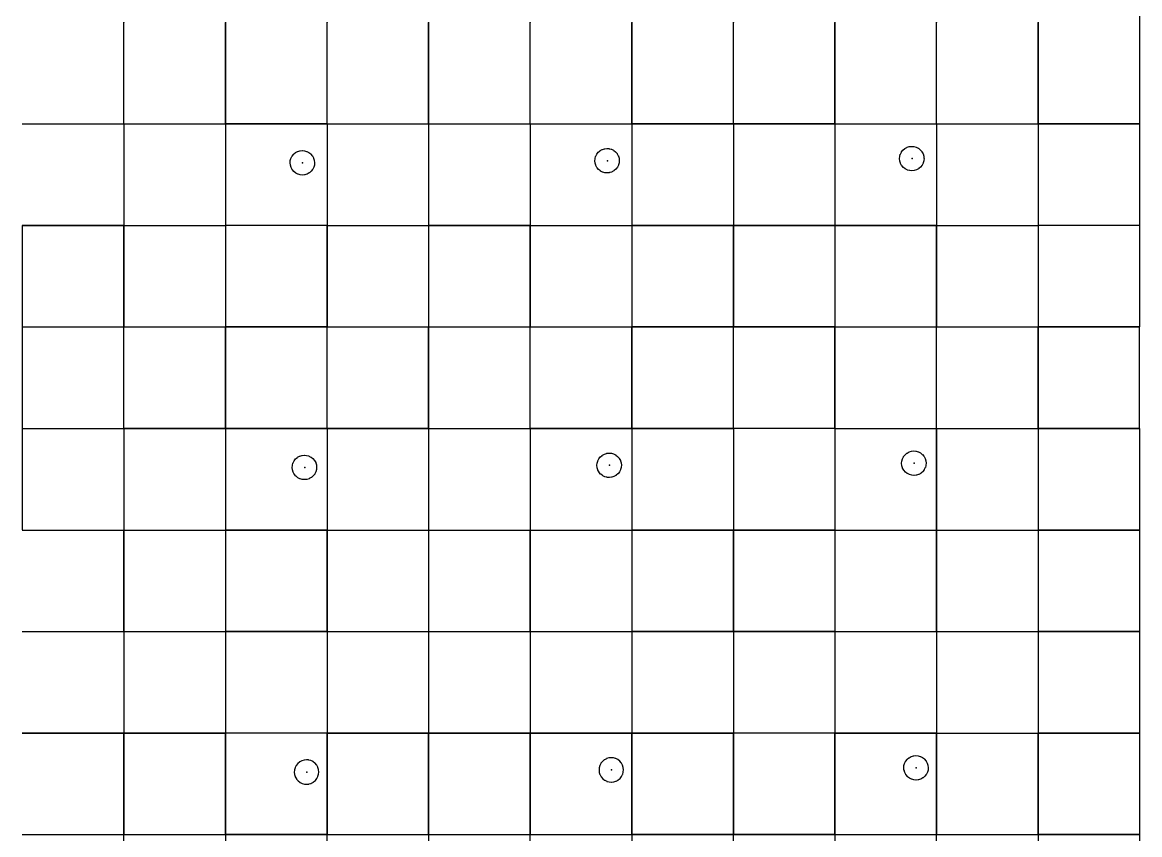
# Model space of a CAD drawing. Header units: metres. Extents: x 0 to 398, y -24 to 612.
# Drawn here: x 261 to 360, y 135 to 207 of the extents above; entities that cross this region are included whole.
import ezdxf

# ---------------------------------------------------------------- set-up
doc = ezdxf.new("R2010")
doc.units = ezdxf.units.M
doc.layers.add('LAYER_01_CUT', color=7, linetype='Continuous')
doc.layers.add('LAYER_04_GRID', color=7, linetype='Continuous')

msp = doc.modelspace()

# ---------------------------------------------------------------- linework, layer by layer
at = {"layer": 'LAYER_01_CUT'}
for points in [[(360, 215.994), (360, 207), (360, 206.994), (360, 198), (360, 197.994), (360, 189), (359.994, 189), (351, 189), (351, 180.006), (351, 180), (351, 171.006), (351, 171), (351, 162.006), (351, 162), (351, 153.006), (351, 153), (351, 144.006), (351, 144), (359.994, 144), (360, 144), (351.006, 144)], [(270, 198.006), (270, 207), (270, 206.994)], [(270, 198), (270, 206.994)], [(278.994, 207), (279, 207), (279, 198.006), (279, 198), (279, 189.006)], [(279, 207), (279, 206.994)], [(279, 198), (279, 206.994)], [(288, 198.006), (288, 207), (288, 206.994)], [(288, 198), (288, 206.994)], [(296.994, 207), (297, 207), (297, 198.006), (297, 198), (297, 189.006)], [(297, 207), (297, 206.994)], [(297, 198), (297, 206.994)], [(306, 198.006), (306, 207), (306, 206.994)], [(306, 198), (306, 206.994)], [(314.994, 207), (315, 207), (315, 198.006), (315, 198), (315, 189.006)], [(315, 207), (315, 206.994)], [(315, 198), (315, 206.994)], [(324, 198.006), (324, 207), (324, 206.994)], [(324, 198), (324, 206.994)], [(332.994, 207), (333, 207), (333, 198.006), (333, 198), (333, 189.006)], [(333, 207), (333, 206.994)], [(333, 198), (333, 206.994)], [(342, 198.006), (342, 207), (342, 206.994)], [(342, 198), (342, 206.994)], [(350.994, 207), (351, 207), (351, 198.006), (351, 198), (351, 189.006)], [(351, 207), (351, 206.994)], [(351, 198), (351, 206.994)], [(261, 198), (269.994, 198)], [(261, 198), (261.006, 198)], [(261.006, 198), (270, 198)], [(269.994, 198), (270, 198), (270, 189.006)], [(270, 198), (270, 198.006)], [(270.006, 198), (270, 198)], [(270, 198), (270, 197.994)], [(270, 198), (278.994, 198)], [(270, 197.994), (270, 189)], [(270.006, 198), (279, 198)], [(279, 198), (278.994, 198)], [(279, 198), (279, 197.994)], [(279, 198), (287.994, 198)], [(279, 198), (279.006, 198)], [(279, 197.994), (279, 189)], [(288, 198), (279.006, 198)], [(287.994, 198), (288, 198), (288, 189.006)], [(288, 198), (288, 198.006)], [(288, 198), (288, 197.994)], [(288, 198), (296.994, 198)], [(288, 198), (288.006, 198)], [(288, 197.994), (288, 189)], [(288.006, 198), (297, 198)], [(296.994, 198), (297, 198)], [(297.006, 198), (297, 198)], [(297, 198), (297, 197.994)], [(297, 198), (305.994, 198)], [(297, 197.994), (297, 189)], [(297.006, 198), (306, 198)], [(305.994, 198), (306, 198), (306, 189.006)], [(306, 198), (306, 198.006)], [(306, 198), (306, 197.994)], [(306, 198), (314.994, 198)], [(306, 198), (306.006, 198)], [(306, 197.994), (306, 189)], [(306.006, 198), (315, 198)], [(314.994, 198), (315, 198)], [(323.994, 198), (315, 198)], [(315.006, 198), (315, 198)], [(315, 198), (315, 197.994)], [(315, 197.994), (315, 189)], [(315.006, 198), (324, 198)], [(323.994, 198), (324, 198), (324, 189.006)], [(324, 198), (324, 198.006)], [(324, 198), (324, 197.994)], [(324, 198), (332.994, 198)], [(324, 198), (324.006, 198)], [(324, 197.994), (324, 189)], [(333, 198), (324.006, 198)], [(333, 198), (332.994, 198)], [(333, 198), (333, 197.994)], [(333, 198), (341.994, 198)], [(333, 198), (333.006, 198)], [(333, 197.994), (333, 189)], [(333.006, 198), (342, 198)], [(341.994, 198), (342, 198), (342, 189.006)], [(342, 198), (342, 198.006)], [(342.006, 198), (342, 198)], [(342, 198), (342, 197.994)], [(342, 198), (350.994, 198)], [(342, 197.994), (342, 189)], [(342.006, 198), (351, 198)], [(351, 198), (350.994, 198)], [(351, 198), (351, 197.994)], [(351, 198), (359.994, 198)], [(351, 198), (351.006, 198)], [(351, 197.994), (351, 189)], [(360, 198), (351.006, 198)], [(360, 198), (359.994, 198)], [(284.815, 194.121), (284.812, 194.128), (284.809, 194.137), (284.751, 194.325), (284.749, 194.333), (284.748, 194.341), (284.728, 194.531), (284.728, 194.539), (284.728, 194.547), (284.743, 194.726), (284.744, 194.734), (284.746, 194.742), (284.796, 194.926), (284.799, 194.934), (284.802, 194.942), (284.891, 195.119), (284.896, 195.127), (284.901, 195.134), (285.026, 195.293), (285.032, 195.3), (285.187, 195.43), (285.2, 195.442), (285.208, 195.446), (285.385, 195.542), (285.392, 195.546), (285.401, 195.549), (285.588, 195.607), (285.597, 195.609), (285.605, 195.61), (285.795, 195.63), (285.803, 195.63), (285.811, 195.63), (285.99, 195.615), (285.998, 195.614), (286.006, 195.612), (286.19, 195.562), (286.198, 195.559), (286.206, 195.555), (286.383, 195.467), (286.391, 195.462), (286.398, 195.457), (286.557, 195.332), (286.564, 195.326), (286.694, 195.171), (286.706, 195.158), (286.71, 195.15), (286.806, 194.973), (286.81, 194.966), (286.813, 194.957), (286.871, 194.769), (286.873, 194.761), (286.874, 194.753), (286.894, 194.563), (286.894, 194.555), (286.894, 194.547), (286.879, 194.368), (286.878, 194.36), (286.876, 194.352), (286.826, 194.168), (286.823, 194.16), (286.819, 194.152), (286.731, 193.975), (286.726, 193.967), (286.721, 193.96), (286.596, 193.801), (286.59, 193.794), (286.435, 193.664), (286.422, 193.652), (286.414, 193.648), (286.237, 193.552), (286.229, 193.548), (286.221, 193.545), (286.033, 193.487), (286.025, 193.485), (286.017, 193.484), (285.827, 193.464), (285.819, 193.464), (285.811, 193.464), (285.632, 193.479), (285.624, 193.48), (285.616, 193.482), (285.432, 193.532), (285.424, 193.535), (285.416, 193.539), (285.239, 193.627), (285.231, 193.632), (285.224, 193.637), (285.065, 193.762), (285.058, 193.768), (284.928, 193.923), (284.916, 193.936), (284.912, 193.944), (284.815, 194.121)], [(311.916, 194.123), (311.911, 194.13), (311.815, 194.307), (311.811, 194.315), (311.808, 194.323), (311.75, 194.511), (311.748, 194.519), (311.747, 194.528), (311.727, 194.718), (311.727, 194.726), (311.727, 194.734), (311.742, 194.913), (311.743, 194.921), (311.745, 194.929), (311.796, 195.112), (311.798, 195.12), (311.802, 195.128), (311.891, 195.305), (311.895, 195.313), (311.9, 195.32), (312.025, 195.479), (312.031, 195.486), (312.186, 195.617), (312.2, 195.628), (312.207, 195.633), (312.384, 195.729), (312.392, 195.733), (312.4, 195.736), (312.588, 195.793), (312.596, 195.795), (312.604, 195.797), (312.795, 195.816), (312.803, 195.817), (312.81, 195.816), (312.99, 195.802), (312.998, 195.801), (313.006, 195.799), (313.189, 195.748), (313.197, 195.745), (313.205, 195.742), (313.382, 195.653), (313.39, 195.649), (313.397, 195.644), (313.556, 195.519), (313.563, 195.513), (313.694, 195.358), (313.705, 195.344), (313.71, 195.337), (313.806, 195.16), (313.81, 195.152), (313.813, 195.144), (313.87, 194.956), (313.872, 194.948), (313.874, 194.939), (313.893, 194.749), (313.894, 194.741), (313.893, 194.733), (313.878, 194.554), (313.877, 194.546), (313.876, 194.538), (313.825, 194.355), (313.822, 194.347), (313.819, 194.339), (313.73, 194.162), (313.726, 194.154), (313.721, 194.147), (313.595, 193.988), (313.59, 193.981), (313.434, 193.85), (313.421, 193.839), (313.413, 193.834), (313.237, 193.738), (313.229, 193.734), (313.221, 193.731), (313.033, 193.674), (313.025, 193.672), (313.016, 193.67), (312.826, 193.651), (312.818, 193.65), (312.81, 193.65), (312.631, 193.665), (312.623, 193.666), (312.615, 193.668), (312.432, 193.719), (312.424, 193.722), (312.416, 193.725), (312.238, 193.814), (312.231, 193.818), (312.224, 193.823), (312.064, 193.948), (312.058, 193.954), (311.927, 194.109), (311.916, 194.123)], [(338.726, 194.912), (338.727, 194.92), (338.742, 195.099), (338.743, 195.107), (338.744, 195.115), (338.795, 195.299), (338.798, 195.307), (338.801, 195.315), (338.89, 195.492), (338.894, 195.499), (338.899, 195.507), (339.025, 195.666), (339.03, 195.673), (339.186, 195.803), (339.199, 195.815), (339.207, 195.819), (339.383, 195.915), (339.391, 195.919), (339.399, 195.922), (339.587, 195.98), (339.595, 195.982), (339.604, 195.983), (339.794, 196.003), (339.802, 196.003), (339.81, 196.003), (339.989, 195.988), (339.997, 195.987), (340.005, 195.985), (340.188, 195.934), (340.196, 195.932), (340.204, 195.928), (340.382, 195.84), (340.389, 195.835), (340.396, 195.83), (340.556, 195.705), (340.562, 195.699), (340.693, 195.544), (340.704, 195.531), (340.709, 195.523), (340.805, 195.346), (340.809, 195.338), (340.812, 195.33), (340.87, 195.142), (340.872, 195.134), (340.873, 195.126), (340.892, 194.936), (340.893, 194.927), (340.893, 194.92), (340.878, 194.741), (340.877, 194.733), (340.875, 194.725), (340.824, 194.541), (340.822, 194.533), (340.818, 194.525), (340.729, 194.348), (340.725, 194.34), (340.72, 194.333), (340.595, 194.174), (340.589, 194.167), (340.434, 194.036), (340.42, 194.025), (340.413, 194.02), (340.236, 193.924), (340.228, 193.921), (340.22, 193.918), (340.032, 193.86), (340.024, 193.858), (340.016, 193.857), (339.825, 193.837), (339.817, 193.837), (339.81, 193.837), (339.63, 193.852), (339.622, 193.853), (339.614, 193.855), (339.431, 193.905), (339.423, 193.908), (339.415, 193.911), (339.238, 194), (339.23, 194.005), (339.223, 194.01), (339.064, 194.135), (339.057, 194.141), (338.926, 194.296), (338.915, 194.309), (338.91, 194.317), (338.814, 194.494), (338.81, 194.501), (338.807, 194.51), (338.75, 194.697), (338.748, 194.706), (338.746, 194.714), (338.727, 194.904), (338.726, 194.912)], [(269.994, 189), (261, 189), (261, 180.006), (261, 180), (261, 171.006), (261, 171), (261, 162.006)], [(261, 189), (261.006, 189)], [(261.006, 189), (270, 189)], [(269.994, 189), (270, 189)], [(270, 189.006), (270, 189)], [(270, 180.006), (270, 189), (278.994, 189)], [(270.006, 189), (270, 189)], [(270, 188.994), (270, 189)], [(270, 188.994), (270, 180)], [(270.006, 189), (279, 189)], [(279, 189), (278.994, 189)], [(279, 189.006), (279, 189)], [(287.994, 189), (279, 189), (279, 180.006), (279, 180), (279, 171.006), (279, 171), (279, 162.006)], [(279, 188.994), (279, 189)], [(279, 189), (279.006, 189)], [(279, 188.994), (279, 180)], [(288, 189), (279.006, 189)], [(288, 189), (287.994, 189)], [(288, 189.006), (288, 189)], [(288, 180.006), (288, 189), (296.994, 189)], [(288, 188.994), (288, 189)], [(288, 189), (288.006, 189)], [(288, 188.994), (288, 180)], [(288.006, 189), (297, 189)], [(296.994, 189), (297, 189)], [(297, 189.006), (297, 189)], [(305.994, 189), (297, 189), (297, 180.006), (297, 180), (297, 171.006), (297, 171), (297, 162.006)], [(297.006, 189), (297, 189)], [(297, 188.994), (297, 189)], [(297, 188.994), (297, 180)], [(297.006, 189), (306, 189)], [(306, 189), (305.994, 189)], [(306, 189.006), (306, 189)], [(306, 180.006), (306, 189), (314.994, 189)], [(306, 188.994), (306, 189)], [(306, 189), (306.006, 189)], [(306, 188.994), (306, 180)], [(306.006, 189), (315, 189)], [(314.994, 189), (315, 189)], [(315, 189.006), (315, 189)], [(323.994, 189), (315, 189), (315, 180.006), (315, 180), (315, 171.006), (315, 171), (315, 162.006)], [(315.006, 189), (315, 189)], [(315, 188.994), (315, 189)], [(315, 188.994), (315, 180)], [(315.006, 189), (324, 189)], [(323.994, 189), (324, 189)], [(324, 189.006), (324, 189)], [(324, 180.006), (324, 189), (332.994, 189)], [(324, 188.994), (324, 189)], [(324, 189), (324.006, 189)], [(324, 188.994), (324, 180)], [(333, 189), (324.006, 189)], [(333, 189), (332.994, 189)], [(333, 189.006), (333, 189)], [(341.994, 189), (333, 189), (333, 180.006), (333, 180), (333, 171.006), (333, 171), (333, 162.006)], [(333, 188.994), (333, 189)], [(333, 189), (333.006, 189)], [(333, 188.994), (333, 180)], [(333.006, 189), (342, 189)], [(341.994, 189), (342, 189)], [(342, 189.006), (342, 189)], [(342, 180.006), (342, 189), (350.994, 189)], [(342.006, 189), (342, 189)], [(342, 188.994), (342, 189)], [(342, 188.994), (342, 180)], [(342.006, 189), (351, 189)], [(351, 189), (350.994, 189)], [(351, 189.006), (351, 189)], [(351, 188.994), (351, 189)], [(351, 189), (351.006, 189)], [(351, 188.994), (351, 180)], [(360, 189), (351.006, 189)], [(360, 188.994), (360, 189)], [(360, 188.994), (360, 180)], [(261, 180), (269.994, 180)], [(261, 180), (261.006, 180)], [(261.006, 180), (270, 180)], [(269.994, 180), (270, 180)], [(270, 180), (270, 180.006)], [(270, 171.006), (270, 180), (270, 179.994)], [(270.006, 180), (270, 180)], [(270, 180), (278.994, 180)], [(270, 171), (270, 179.994)], [(270.006, 180), (279, 180)], [(279, 180), (278.994, 180)], [(279, 180), (279, 179.994)], [(279, 180), (287.994, 180)], [(279, 180), (279.006, 180)], [(279, 171), (279, 179.994)], [(288, 180), (279.006, 180)], [(288, 180), (287.994, 180)], [(288, 180), (288, 180.006)], [(288, 171.006), (288, 180), (288, 179.994)], [(288, 180), (296.994, 180)], [(288, 180), (288.006, 180)], [(288, 171), (288, 179.994)], [(288.006, 180), (297, 180)], [(296.994, 180), (297, 180)], [(297.006, 180), (297, 180)], [(297, 180), (297, 179.994)], [(297, 180), (305.994, 180)], [(297, 171), (297, 179.994)], [(297.006, 180), (306, 180)], [(306, 180), (305.994, 180)], [(306, 180), (306, 180.006)], [(306, 171.006), (306, 180), (306, 179.994)], [(306, 180), (314.994, 180)], [(306, 180), (306.006, 180)], [(306, 171), (306, 179.994)], [(306.006, 180), (315, 180)], [(314.994, 180), (315, 180)], [(323.994, 180), (315, 180)], [(315.006, 180), (315, 180)], [(315, 180), (315, 179.994)], [(315, 171), (315, 179.994)], [(315.006, 180), (324, 180)], [(323.994, 180), (324, 180)], [(324, 180), (324, 180.006)], [(324, 171.006), (324, 180), (324, 179.994)], [(324, 180), (332.994, 180)], [(324, 180), (324.006, 180)], [(324, 171), (324, 179.994)], [(333, 180), (324.006, 180)], [(333, 180), (332.994, 180)], [(333, 180), (333, 179.994)], [(333, 180), (341.994, 180)], [(333, 180), (333.006, 180)], [(333, 171), (333, 179.994)], [(333.006, 180), (342, 180)], [(341.994, 180), (342, 180)], [(342, 180), (342, 180.006)], [(342, 171.006), (342, 180), (342, 179.994)], [(342.006, 180), (342, 180)], [(342, 180), (350.994, 180)], [(342, 171), (342, 179.994)], [(342.006, 180), (351, 180)], [(351, 180), (350.994, 180)], [(351, 180), (351, 179.994)], [(351, 180), (359.994, 180)], [(351, 180), (351.006, 180)], [(351, 171), (351, 179.994)], [(360, 180), (351.006, 180)], [(360, 170.994), (360, 171), (360, 179.994), (360, 180), (359.994, 180)], [(261, 171), (269.994, 171)], [(261, 171), (261.006, 171)], [(261.006, 171), (270, 171)], [(269.994, 171), (270, 171)], [(270, 171), (270, 171.006)], [(278.994, 171), (270, 171), (270, 162.006)], [(270.006, 171), (270, 171)], [(270, 171), (270, 170.994)], [(270, 170.994), (270, 162)], [(270.006, 171), (279, 171)], [(279, 171), (278.994, 171)], [(279, 171), (279, 170.994)], [(279, 171), (287.994, 171)], [(279, 171), (279.006, 171)], [(279, 170.994), (279, 162)], [(288, 171), (279.006, 171)], [(288, 171), (287.994, 171)], [(288, 171), (288, 171.006)], [(296.994, 171), (288, 171), (288, 162.006)], [(288, 171), (288, 170.994)], [(288, 171), (288.006, 171)], [(288, 170.994), (288, 162)], [(288.006, 171), (297, 171)], [(296.994, 171), (297, 171)], [(297.006, 171), (297, 171)], [(297, 171), (297, 170.994)], [(297, 171), (305.994, 171)], [(297, 170.994), (297, 162)], [(297.006, 171), (306, 171)], [(306, 171), (305.994, 171)], [(306, 171), (306, 171.006)], [(314.994, 171), (306, 171), (306, 162.006)], [(306, 171), (306, 170.994)], [(306, 171), (306.006, 171)], [(306, 170.994), (306, 162)], [(306.006, 171), (315, 171)], [(314.994, 171), (315, 171)], [(323.994, 171), (315, 171)], [(315.006, 171), (315, 171)], [(315, 171), (315, 170.994)], [(315, 170.994), (315, 162)], [(315.006, 171), (324, 171)], [(323.994, 171), (324, 171)], [(324, 171), (324, 171.006)], [(332.994, 171), (324, 171), (324, 162.006)], [(324, 171), (324, 170.994)], [(324, 171), (324.006, 171)], [(324, 170.994), (324, 162)], [(333, 171), (324.006, 171)], [(333, 171), (332.994, 171)], [(333, 171), (333, 170.994)], [(333, 171), (341.994, 171)], [(333, 171), (333.006, 171)], [(333, 170.994), (333, 162)], [(333.006, 171), (342, 171)], [(341.994, 171), (342, 171)], [(342, 171), (342, 171.006)], [(342, 162.006), (342, 171), (342, 170.994)], [(342.006, 171), (342, 171)], [(342, 171), (350.994, 171)], [(342, 170.994), (342, 162)], [(342.006, 171), (351, 171)], [(351, 171), (350.994, 171)], [(351, 171), (351, 170.994)], [(351, 171), (359.994, 171)], [(351, 171), (351.006, 171)], [(351, 170.994), (351, 162)], [(360, 171), (351.006, 171)], [(360, 171), (359.994, 171)], [(360, 170.994), (360, 162)], [(285.783, 168.61), (285.791, 168.611), (285.982, 168.631), (285.99, 168.631), (285.998, 168.631), (286.177, 168.616), (286.185, 168.615), (286.193, 168.613), (286.376, 168.562), (286.384, 168.56), (286.392, 168.556), (286.569, 168.467), (286.577, 168.463), (286.584, 168.458), (286.743, 168.333), (286.75, 168.327), (286.881, 168.172), (286.892, 168.158), (286.897, 168.151), (286.993, 167.974), (286.997, 167.966), (287, 167.958), (287.057, 167.77), (287.059, 167.762), (287.061, 167.754), (287.08, 167.563), (287.081, 167.555), (287.08, 167.547), (287.066, 167.368), (287.065, 167.36), (287.063, 167.352), (287.012, 167.169), (287.009, 167.161), (287.006, 167.153), (286.917, 166.976), (286.913, 166.968), (286.908, 166.961), (286.783, 166.802), (286.777, 166.795), (286.622, 166.664), (286.608, 166.653), (286.6, 166.648), (286.424, 166.552), (286.416, 166.548), (286.408, 166.546), (286.22, 166.488), (286.212, 166.486), (286.203, 166.484), (286.013, 166.465), (286.005, 166.464), (285.997, 166.465), (285.818, 166.48), (285.81, 166.481), (285.802, 166.482), (285.619, 166.533), (285.611, 166.536), (285.603, 166.539), (285.425, 166.628), (285.418, 166.632), (285.411, 166.637), (285.251, 166.763), (285.245, 166.768), (285.114, 166.924), (285.103, 166.937), (285.098, 166.945), (285.002, 167.121), (284.998, 167.129), (284.995, 167.137), (284.937, 167.325), (284.935, 167.333), (284.934, 167.342), (284.915, 167.532), (284.914, 167.54), (284.914, 167.548), (284.929, 167.727), (284.93, 167.735), (284.932, 167.743), (284.983, 167.926), (284.985, 167.934), (284.989, 167.942), (285.078, 168.12), (285.082, 168.127), (285.087, 168.134), (285.212, 168.294), (285.218, 168.3), (285.373, 168.431), (285.387, 168.442), (285.394, 168.447), (285.571, 168.543), (285.579, 168.547), (285.587, 168.55), (285.775, 168.608), (285.783, 168.61)], [(311.933, 167.528), (311.914, 167.718), (311.914, 167.727), (311.914, 167.734), (311.929, 167.913), (311.93, 167.921), (311.931, 167.929), (311.982, 168.113), (311.985, 168.121), (311.988, 168.129), (312.077, 168.306), (312.081, 168.314), (312.087, 168.321), (312.212, 168.48), (312.217, 168.487), (312.373, 168.618), (312.386, 168.629), (312.394, 168.634), (312.57, 168.73), (312.578, 168.733), (312.586, 168.736), (312.774, 168.794), (312.782, 168.796), (312.791, 168.797), (312.981, 168.817), (312.989, 168.817), (312.997, 168.817), (313.176, 168.802), (313.184, 168.801), (313.192, 168.799), (313.376, 168.749), (313.383, 168.746), (313.391, 168.743), (313.569, 168.654), (313.576, 168.649), (313.584, 168.644), (313.743, 168.519), (313.749, 168.513), (313.88, 168.358), (313.892, 168.345), (313.896, 168.337), (313.992, 168.16), (313.996, 168.153), (313.999, 168.144), (314.057, 167.957), (314.059, 167.948), (314.06, 167.94), (314.08, 167.75), (314.08, 167.742), (314.08, 167.734), (314.065, 167.555), (314.064, 167.547), (314.062, 167.539), (314.011, 167.355), (314.009, 167.347), (314.005, 167.339), (313.916, 167.162), (313.912, 167.155), (313.907, 167.147), (313.782, 166.988), (313.776, 166.981), (313.621, 166.851), (313.607, 166.839), (313.6, 166.835), (313.423, 166.739), (313.415, 166.735), (313.407, 166.732), (313.219, 166.674), (313.211, 166.672), (313.203, 166.671), (313.013, 166.651), (313.004, 166.651), (312.997, 166.651), (312.817, 166.666), (312.81, 166.667), (312.802, 166.669), (312.618, 166.72), (312.61, 166.722), (312.602, 166.726), (312.425, 166.814), (312.417, 166.819), (312.41, 166.824), (312.251, 166.949), (312.244, 166.955), (312.113, 167.11), (312.102, 167.123), (312.097, 167.131), (312.001, 167.308), (311.998, 167.316), (311.995, 167.324), (311.937, 167.512), (311.935, 167.52), (311.933, 167.528)], [(340.749, 168.7), (340.88, 168.545), (340.891, 168.531), (340.896, 168.524), (340.992, 168.347), (340.995, 168.339), (340.998, 168.331), (341.056, 168.143), (341.058, 168.135), (341.059, 168.126), (341.079, 167.936), (341.079, 167.928), (341.079, 167.92), (341.064, 167.741), (341.063, 167.733), (341.061, 167.725), (341.011, 167.542), (341.008, 167.534), (341.005, 167.526), (340.916, 167.349), (340.911, 167.341), (340.906, 167.334), (340.781, 167.175), (340.775, 167.168), (340.62, 167.037), (340.607, 167.026), (340.599, 167.021), (340.422, 166.925), (340.415, 166.921), (340.406, 166.918), (340.219, 166.861), (340.21, 166.859), (340.202, 166.857), (340.012, 166.838), (340.004, 166.837), (339.996, 166.838), (339.817, 166.852), (339.809, 166.853), (339.801, 166.855), (339.617, 166.906), (339.609, 166.909), (339.602, 166.912), (339.424, 167.001), (339.417, 167.005), (339.409, 167.01), (339.25, 167.136), (339.243, 167.141), (339.113, 167.296), (339.101, 167.31), (339.097, 167.317), (339.001, 167.494), (338.997, 167.502), (338.994, 167.51), (338.936, 167.698), (338.934, 167.706), (338.933, 167.715), (338.913, 167.905), (338.913, 167.913), (338.913, 167.921), (338.928, 168.1), (338.929, 168.108), (338.931, 168.116), (338.982, 168.299), (338.984, 168.307), (338.988, 168.315), (339.077, 168.493), (339.081, 168.5), (339.086, 168.507), (339.211, 168.667), (339.217, 168.673), (339.372, 168.804), (339.386, 168.815), (339.393, 168.82), (339.57, 168.916), (339.578, 168.92), (339.586, 168.923), (339.774, 168.98), (339.782, 168.983), (339.79, 168.984), (339.98, 169.003), (339.989, 169.004), (339.996, 169.004), (340.175, 168.989), (340.183, 168.988), (340.191, 168.986), (340.375, 168.935), (340.383, 168.932), (340.391, 168.929), (340.568, 168.84), (340.576, 168.836), (340.583, 168.831), (340.742, 168.706), (340.749, 168.7)], [(261, 162), (269.994, 162)], [(261, 162), (261.006, 162)], [(261.006, 162), (270, 162)], [(269.994, 162), (270, 162)], [(270, 162.006), (270, 162)], [(270, 153.006), (270, 162), (278.994, 162), (279, 162), (279, 153.006), (279, 153), (279, 144.006)], [(270.006, 162), (270, 162)], [(270, 161.994), (270, 162)], [(270, 161.994), (270, 153)], [(270.006, 162), (279, 162)], [(279, 162.006), (279, 162)], [(279, 161.994), (279, 162)], [(279, 162), (287.994, 162)], [(279, 162), (279.006, 162)], [(279, 161.994), (279, 153)], [(288, 162), (279.006, 162)], [(288, 162), (287.994, 162)], [(288, 162.006), (288, 162)], [(288, 153.006), (288, 162), (296.994, 162), (297, 162), (297, 153.006), (297, 153), (297, 144.006)], [(288, 161.994), (288, 162)], [(288, 162), (288.006, 162)], [(288, 161.994), (288, 153)], [(288.006, 162), (297, 162)], [(297, 162.006), (297, 162)], [(297.006, 162), (297, 162)], [(297, 161.994), (297, 162)], [(297, 162), (305.994, 162)], [(297, 161.994), (297, 153)], [(297.006, 162), (306, 162)], [(306, 162), (305.994, 162)], [(306, 162.006), (306, 162)], [(306, 153.006), (306, 162), (314.994, 162), (315, 162), (315, 153.006), (315, 153), (315, 144.006)], [(306, 161.994), (306, 162)], [(306, 162), (306.006, 162)], [(306, 161.994), (306, 153)], [(306.006, 162), (315, 162)], [(315, 162.006), (315, 162)], [(323.994, 162), (315, 162)], [(315.006, 162), (315, 162)], [(315, 161.994), (315, 162)], [(315, 161.994), (315, 153)], [(315.006, 162), (324, 162)], [(323.994, 162), (324, 162)], [(324, 162.006), (324, 162)], [(324, 153.006), (324, 162), (332.994, 162), (333, 162), (333, 153.006), (333, 153), (333, 144.006)], [(324, 161.994), (324, 162)], [(324, 162), (324.006, 162)], [(324, 161.994), (324, 153)], [(333, 162), (324.006, 162)], [(333, 162.006), (333, 162)], [(333, 161.994), (333, 162)], [(333, 162), (341.994, 162)], [(333, 162), (333.006, 162)], [(333, 161.994), (333, 153)], [(333.006, 162), (342, 162)], [(341.994, 162), (342, 162)], [(342, 162.006), (342, 162)], [(342, 153.006), (342, 162), (350.994, 162)], [(342.006, 162), (342, 162)], [(342, 161.994), (342, 162)], [(342, 161.994), (342, 153)], [(342.006, 162), (351, 162)], [(351, 162), (350.994, 162)], [(351, 161.994), (351, 162)], [(351, 162), (359.994, 162)], [(351, 162), (351.006, 162)], [(351, 161.994), (351, 153)], [(360, 162), (351.006, 162)], [(360, 161.994), (360, 162), (359.994, 162)], [(360, 161.994), (360, 153)], [(261, 153), (269.994, 153)], [(261, 153), (261.006, 153)], [(261.006, 153), (270, 153)], [(269.994, 153), (270, 153), (270, 144.006)], [(270, 153), (270, 153.006)], [(270.006, 153), (270, 153)], [(270, 153), (270, 152.994)], [(270, 153), (278.994, 153)], [(270, 152.994), (270, 144)], [(270.006, 153), (279, 153)], [(279, 153), (278.994, 153)], [(279, 153), (279, 152.994)], [(279, 153), (287.994, 153)], [(279, 153), (279.006, 153)], [(279, 152.994), (279, 144)], [(288, 153), (279.006, 153)], [(287.994, 153), (288, 153), (288, 144.006)], [(288, 153), (288, 153.006)], [(288, 153), (288, 152.994)], [(288, 153), (296.994, 153)], [(288, 153), (288.006, 153)], [(288, 152.994), (288, 144)], [(288.006, 153), (297, 153)], [(296.994, 153), (297, 153)], [(297.006, 153), (297, 153)], [(297, 153), (297, 152.994)], [(297, 153), (305.994, 153)], [(297, 152.994), (297, 144)], [(297.006, 153), (306, 153)], [(305.994, 153), (306, 153), (306, 144.006)], [(306, 153), (306, 153.006)], [(306, 153), (306, 152.994)], [(306, 153), (314.994, 153)], [(306, 153), (306.006, 153)], [(306, 152.994), (306, 144)], [(306.006, 153), (315, 153)], [(314.994, 153), (315, 153)], [(323.994, 153), (315, 153)], [(315.006, 153), (315, 153)], [(315, 153), (315, 152.994)], [(315, 152.994), (315, 144)], [(315.006, 153), (324, 153)], [(323.994, 153), (324, 153), (324, 144.006)], [(324, 153), (324, 153.006)], [(324, 153), (324, 152.994)], [(324, 153), (332.994, 153)], [(324, 153), (324.006, 153)], [(324, 152.994), (324, 144)], [(333, 153), (324.006, 153)], [(333, 153), (332.994, 153)], [(333, 153), (333, 152.994)], [(333, 153), (341.994, 153)], [(333, 153), (333.006, 153)], [(333, 152.994), (333, 144)], [(333.006, 153), (342, 153)], [(341.994, 153), (342, 153), (342, 144.006)], [(342, 153), (342, 153.006)], [(342.006, 153), (342, 153)], [(342, 153), (342, 152.994)], [(342, 153), (350.994, 153)], [(342, 152.994), (342, 144)], [(342.006, 153), (351, 153)], [(351, 153), (350.994, 153)], [(351, 153), (351, 152.994)], [(351, 153), (359.994, 153)], [(351, 153), (351.006, 153)], [(351, 152.994), (351, 144)], [(360, 153), (351.006, 153)], [(360, 152.994), (360, 153), (359.994, 153)], [(360, 152.994), (360, 144)], [(269.994, 144), (261, 144), (261.006, 144)], [(261.006, 144), (270, 144)], [(269.994, 144), (270, 144)], [(270, 144.006), (270, 144)], [(278.994, 144), (270, 144), (270.006, 144)], [(270, 135.006), (270, 144)], [(270, 143.994), (270, 144)], [(270, 143.994), (270, 135)], [(270.006, 144), (279, 144)], [(279, 144), (278.994, 144)], [(279, 144.006), (279, 144)], [(287.994, 144), (279, 144), (279.006, 144)], [(279, 135.006), (279, 144)], [(279, 143.994), (279, 144)], [(279, 143.994), (279, 135)], [(288, 144), (279.006, 144)], [(288, 144), (287.994, 144)], [(288, 144.006), (288, 144)], [(296.994, 144), (288, 144), (288.006, 144)], [(288, 135.006), (288, 144)], [(288, 143.994), (288, 144)], [(288, 143.994), (288, 135)], [(288.006, 144), (297, 144)], [(296.994, 144), (297, 144)], [(297, 144.006), (297, 144)], [(305.994, 144), (297, 144), (297.006, 144)], [(297, 135.006), (297, 144)], [(297, 143.994), (297, 144)], [(297, 143.994), (297, 135)], [(297.006, 144), (306, 144)], [(306, 144), (305.994, 144)], [(306, 144.006), (306, 144)], [(314.994, 144), (306, 144), (306.006, 144)], [(306, 135.006), (306, 144)], [(306, 143.994), (306, 144)], [(306, 143.994), (306, 135)], [(306.006, 144), (315, 144)], [(314.994, 144), (315, 144)], [(315, 144.006), (315, 144)], [(323.994, 144), (315, 144), (315.006, 144)], [(315, 135.006), (315, 144)], [(315, 143.994), (315, 144)], [(315, 143.994), (315, 135)], [(315.006, 144), (324, 144)], [(323.994, 144), (324, 144)], [(324, 144.006), (324, 144)], [(332.994, 144), (324, 144), (324.006, 144)], [(324, 135.006), (324, 144)], [(324, 143.994), (324, 144)], [(324, 143.994), (324, 135)], [(333, 144), (324.006, 144)], [(333, 144), (332.994, 144)], [(333, 144.006), (333, 144)], [(341.994, 144), (333, 144), (333.006, 144)], [(333, 135.006), (333, 144)], [(333, 143.994), (333, 144)], [(333, 143.994), (333, 135)], [(333.006, 144), (342, 144)], [(341.994, 144), (342, 144)], [(342, 144.006), (342, 144)], [(342, 135.006), (342, 144), (350.994, 144)], [(342.006, 144), (342, 144)], [(342, 143.994), (342, 144)], [(342, 143.994), (342, 135)], [(342.006, 144), (351, 144)], [(351, 144), (350.994, 144)], [(351, 135.006), (351, 144)], [(351, 143.994), (351, 144)], [(351, 144), (351.006, 144)], [(360, 143.994), (360, 135), (360, 134.994), (360, 126), (360, 125.994), (360, 117), (359.994, 117), (351, 117), (351, 108.006), (351, 108), (351, 99.006), (351, 99), (351, 90.006), (351, 90), (351, 81.006), (351, 81), (351, 72.006), (351, 72), (359.994, 72), (360, 72), (351.006, 72)], [(351, 143.994), (351, 135)], [(360, 143.994), (360, 144)], [(286.756, 141.468), (286.578, 141.557), (286.571, 141.56), (286.563, 141.563), (286.379, 141.614), (286.371, 141.615), (286.363, 141.616), (286.184, 141.631), (286.176, 141.632), (286.168, 141.631), (285.978, 141.612), (285.97, 141.61), (285.961, 141.608), (285.774, 141.55), (285.765, 141.547), (285.758, 141.544), (285.581, 141.448), (285.573, 141.443), (285.56, 141.432), (285.405, 141.301), (285.399, 141.294), (285.274, 141.135), (285.269, 141.128), (285.264, 141.12), (285.175, 140.943), (285.172, 140.935), (285.169, 140.927), (285.119, 140.743), (285.117, 140.735), (285.116, 140.728), (285.101, 140.548), (285.101, 140.541), (285.101, 140.533), (285.121, 140.342), (285.122, 140.334), (285.124, 140.326), (285.182, 140.138), (285.185, 140.13), (285.188, 140.122), (285.284, 139.945), (285.289, 139.938), (285.3, 139.924), (285.431, 139.769), (285.438, 139.763), (285.597, 139.638), (285.604, 139.633), (285.612, 139.629), (285.789, 139.54), (285.797, 139.536), (285.805, 139.534), (285.989, 139.483), (285.997, 139.481), (286.004, 139.48), (286.184, 139.465), (286.191, 139.465), (286.2, 139.465), (286.39, 139.485), (286.398, 139.486), (286.406, 139.488), (286.594, 139.546), (286.602, 139.549), (286.61, 139.553), (286.787, 139.649), (286.794, 139.653), (286.808, 139.665), (286.963, 139.796), (286.969, 139.802), (287.094, 139.962), (287.099, 139.969), (287.103, 139.976), (287.192, 140.154), (287.196, 140.162), (287.198, 140.169), (287.249, 140.353), (287.251, 140.361), (287.252, 140.369), (287.267, 140.548), (287.267, 140.556), (287.267, 140.564), (287.247, 140.754), (287.246, 140.763), (287.244, 140.771), (287.186, 140.959), (287.183, 140.967), (287.179, 140.975), (287.083, 141.151), (287.079, 141.159), (287.067, 141.172), (286.937, 141.328), (286.93, 141.333), (286.771, 141.459), (286.763, 141.464), (286.756, 141.468)], [(314.245, 140.949), (314.243, 140.957), (314.185, 141.145), (314.182, 141.153), (314.179, 141.161), (314.083, 141.338), (314.078, 141.345), (314.067, 141.359), (313.936, 141.514), (313.929, 141.52), (313.77, 141.645), (313.763, 141.65), (313.755, 141.654), (313.578, 141.743), (313.57, 141.747), (313.562, 141.749), (313.378, 141.8), (313.37, 141.802), (313.363, 141.803), (313.183, 141.818), (313.176, 141.818), (313.167, 141.818), (312.977, 141.798), (312.969, 141.797), (312.961, 141.795), (312.773, 141.737), (312.765, 141.734), (312.757, 141.73), (312.58, 141.634), (312.573, 141.63), (312.559, 141.618), (312.404, 141.487), (312.398, 141.481), (312.273, 141.321), (312.268, 141.314), (312.264, 141.307), (312.175, 141.129), (312.171, 141.122), (312.169, 141.114), (312.118, 140.93), (312.116, 140.922), (312.115, 140.914), (312.1, 140.735), (312.1, 140.727), (312.1, 140.719), (312.12, 140.529), (312.121, 140.52), (312.123, 140.512), (312.181, 140.324), (312.184, 140.316), (312.188, 140.308), (312.284, 140.132), (312.288, 140.124), (312.3, 140.111), (312.431, 139.956), (312.437, 139.95), (312.596, 139.824), (312.604, 139.819), (312.611, 139.815), (312.789, 139.726), (312.797, 139.723), (312.804, 139.72), (312.988, 139.669), (312.996, 139.668), (313.004, 139.667), (313.183, 139.652), (313.191, 139.651), (313.199, 139.652), (313.389, 139.672), (313.398, 139.673), (313.406, 139.675), (313.594, 139.733), (313.602, 139.736), (313.61, 139.739), (313.786, 139.835), (313.794, 139.84), (313.807, 139.851), (313.963, 139.982), (313.968, 139.989), (314.093, 140.148), (314.099, 140.155), (314.103, 140.163), (314.192, 140.34), (314.195, 140.348), (314.198, 140.356), (314.249, 140.54), (314.25, 140.548), (314.251, 140.555), (314.266, 140.735), (314.266, 140.742), (314.266, 140.75), (314.247, 140.941), (314.245, 140.949)], [(341.102, 140.349), (341.098, 140.342), (341.093, 140.335), (340.968, 140.175), (340.962, 140.169), (340.807, 140.038), (340.793, 140.026), (340.786, 140.022), (340.609, 139.926), (340.601, 139.922), (340.593, 139.919), (340.405, 139.861), (340.397, 139.859), (340.389, 139.858), (340.198, 139.838), (340.19, 139.838), (340.182, 139.838), (340.003, 139.853), (339.995, 139.854), (339.987, 139.856), (339.804, 139.907), (339.796, 139.909), (339.788, 139.913), (339.611, 140.002), (339.603, 140.006), (339.596, 140.011), (339.437, 140.136), (339.43, 140.142), (339.299, 140.297), (339.288, 140.311), (339.283, 140.318), (339.187, 140.495), (339.183, 140.503), (339.18, 140.511), (339.123, 140.699), (339.121, 140.707), (339.119, 140.715), (339.1, 140.906), (339.099, 140.914), (339.1, 140.921), (339.114, 141.101), (339.115, 141.108), (339.117, 141.116), (339.168, 141.3), (339.171, 141.308), (339.174, 141.316), (339.263, 141.493), (339.267, 141.501), (339.272, 141.508), (339.397, 141.667), (339.403, 141.674), (339.558, 141.805), (339.572, 141.816), (339.58, 141.821), (339.756, 141.917), (339.764, 141.92), (339.772, 141.923), (339.96, 141.981), (339.968, 141.983), (339.977, 141.984), (340.167, 142.004), (340.175, 142.005), (340.183, 142.004), (340.362, 141.989), (340.37, 141.988), (340.378, 141.986), (340.561, 141.936), (340.569, 141.933), (340.577, 141.93), (340.755, 141.841), (340.762, 141.837), (340.769, 141.831), (340.929, 141.706), (340.935, 141.7), (341.066, 141.545), (341.077, 141.532), (341.082, 141.524), (341.178, 141.348), (341.182, 141.34), (341.185, 141.332), (341.243, 141.144), (341.245, 141.136), (341.246, 141.127), (341.265, 140.937), (341.266, 140.929), (341.266, 140.921), (341.251, 140.742), (341.25, 140.734), (341.248, 140.726), (341.197, 140.542), (341.195, 140.534), (341.191, 140.527), (341.102, 140.349)], [(261, 135), (269.994, 135)], [(261, 135), (261.006, 135)], [(261.006, 135), (270, 135)], [(269.994, 135), (270, 135)], [(270, 135.006), (270, 135)], [(270, 126.006), (270, 135), (270, 134.994)], [(270.006, 135), (270, 135)], [(270, 135), (278.994, 135)], [(270.006, 135), (279, 135)], [(278.994, 135), (279, 135), (279, 126.006), (279, 126), (279, 117.006)], [(279, 135.006), (279, 135)], [(279, 135), (279, 134.994)], [(279, 135), (287.994, 135)], [(279, 135), (279.006, 135)], [(288, 135), (279.006, 135)], [(288, 135), (287.994, 135)], [(288, 135.006), (288, 135)], [(288, 126.006), (288, 135), (288, 134.994)], [(288, 135), (296.994, 135)], [(288, 135), (288.006, 135)], [(288.006, 135), (297, 135)], [(296.994, 135), (297, 135), (297, 126.006), (297, 126), (297, 117.006)], [(297, 135.006), (297, 135)], [(297.006, 135), (297, 135)], [(297, 135), (297, 134.994)], [(297, 135), (305.994, 135)], [(297.006, 135), (306, 135)], [(306, 135), (305.994, 135)], [(306, 135.006), (306, 135)], [(306, 126.006), (306, 135), (306, 134.994)], [(306, 135), (314.994, 135)], [(306, 135), (306.006, 135)], [(306.006, 135), (315, 135)], [(314.994, 135), (315, 135), (315, 126.006), (315, 126), (315, 117.006)], [(315, 135.006), (315, 135)], [(323.994, 135), (315, 135)], [(315.006, 135), (315, 135)], [(315, 135), (315, 134.994)], [(315.006, 135), (324, 135)], [(323.994, 135), (324, 135)], [(324, 135.006), (324, 135)], [(324, 126.006), (324, 135), (324, 134.994)], [(324, 135), (332.994, 135)], [(324, 135), (324.006, 135)], [(333, 135), (324.006, 135)], [(332.994, 135), (333, 135), (333, 126.006), (333, 126), (333, 117.006)], [(333, 135.006), (333, 135)], [(333, 135), (333, 134.994)], [(333, 135), (341.994, 135)], [(333, 135), (333.006, 135)], [(333.006, 135), (342, 135)], [(341.994, 135), (342, 135)], [(342, 135.006), (342, 135)], [(342, 126.006), (342, 135), (342, 134.994)], [(342.006, 135), (342, 135)], [(342, 135), (350.994, 135)], [(342.006, 135), (351, 135)], [(350.994, 135), (351, 135), (351, 126.006), (351, 126), (351, 117.006)], [(351, 135.006), (351, 135)], [(351, 135), (351, 134.994)], [(351, 135), (359.994, 135)], [(351, 135), (351.006, 135)], [(360, 135), (351.006, 135)], [(360, 135), (359.994, 135)]]:
    msp.add_lwpolyline(points, dxfattribs=at)
at = {"layer": 'LAYER_04_GRID'}
for p in [(285.838, 194.547), (312.837, 194.734), (339.837, 194.92), (286.024, 167.548), (313.024, 167.734), (340.023, 167.921), (313.21, 140.735), (340.21, 140.921), (286.211, 140.548)]:
    msp.add_point(p, dxfattribs=at)

doc.saveas('drawing.dxf')
